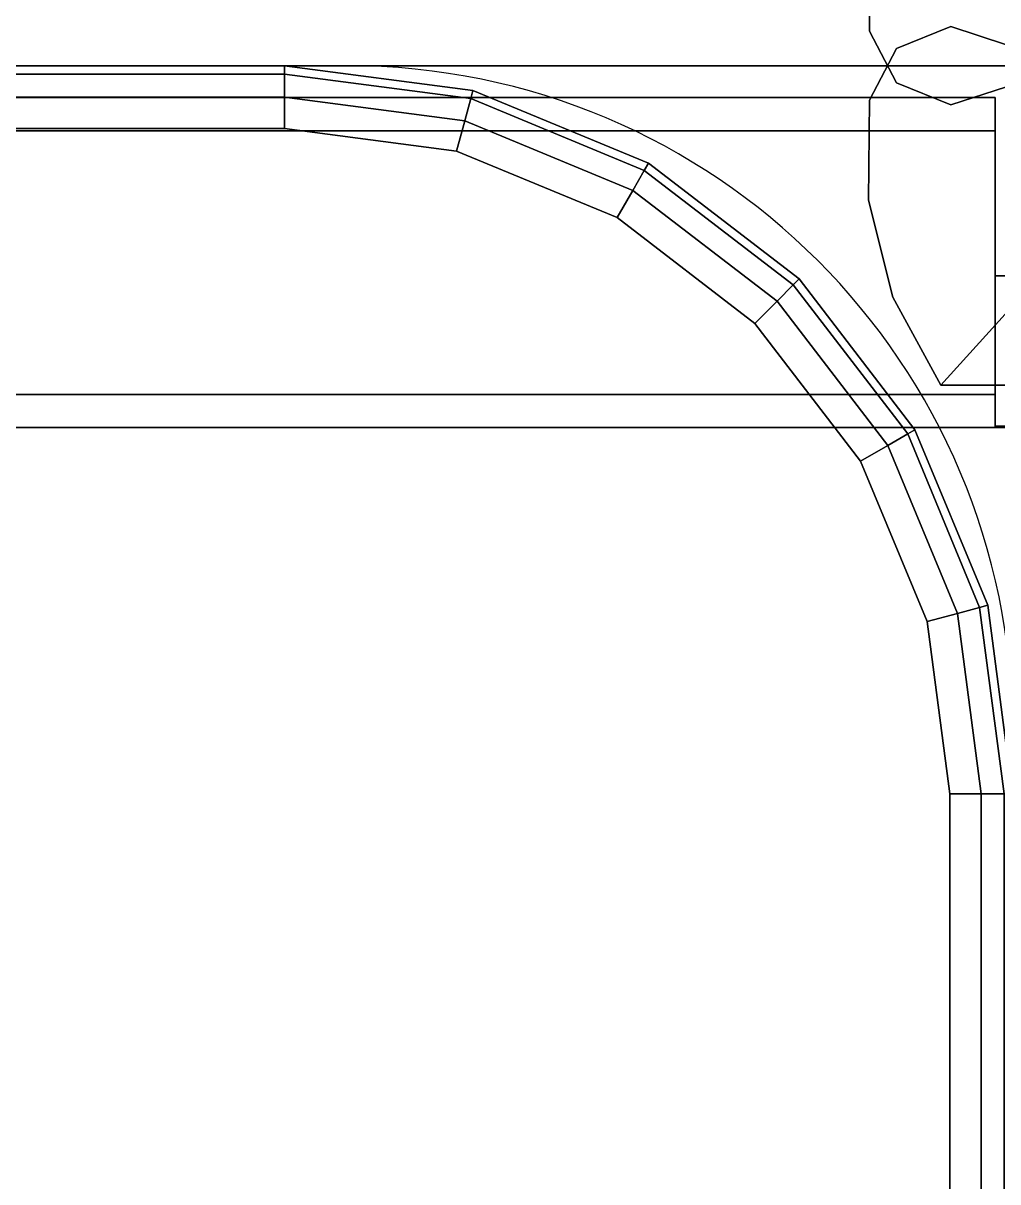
# Model space of a CAD drawing. Extents: x -170 to 1783, y -20 to 1205.
# Drawn here: x 1081.722 to 1083.553, y 303.638 to 305.815 of the extents above; entities that cross this region are included whole.
import ezdxf

# ---------------------------------------------------------------- set-up
doc = ezdxf.new("R2010")
doc.units = 0
doc.header["$LTSCALE"] = 96
doc.header["$MEASUREMENT"] = 0
for name, color, linetype in [('A-FURN-3-PANEL-TRIM', 7, 'Continuous'), ('A-FURN-3-WKSF-TOP', 7, 'Continuous'), ('A-FURN-3-WKSF-TRIM', 7, 'Continuous'), ('A-FURN-P-WKSF', 7, 'Continuous'), ('AFUPD-3-CSPT_3D', 7, 'Continuous'), ('AFUPD-3-RVBK_3D', 7, 'Continuous'), ('AFUPD-P', 7, 'Continuous'), ('MAIN_PANEL', 7, 'Continuous'), ('MAIN_STORAGE', 7, 'Continuous'), ('MAIN_WKSURF', 7, 'Continuous')]:
    doc.layers.add(name, color=color, linetype=linetype)

# ---------------------------------------------------------------- blocks, each defined once
blk = doc.blocks.new('EC-EFN-256')
at = {"layer": 'A-FURN-3-PANEL-TRIM', "color": 60, "linetype": 'Continuous'}
for points, invisible_edges in [([(0.395, 2.0328, 55.635), (0.6776, 2.0328, 55.635), (0.6776, -0.0328, 55.635), (0.395, -0.0328, 55.635)], 8), ([(0.6, -0.1348, 3.5747), (0.6, 1.6815, 3.5747), (0.1, 1.6815, 3.5747), (0.1, 0.3185, 3.5747)], 10), ([(0.6, -0.1348, 4.2397), (0.1, 0.3185, 4.2397), (0.1, 1.6815, 4.2397), (0.6, 1.6815, 4.2397)], 5), ([(0.0361, 0.0847, 3.5747), (0.6, -0.1348, 3.5747), (0.1, 0.3185, 3.5747), (0.0837, 0.1973, 3.5747)], 3), ([(0.0361, 0.0847, 4.2397), (0.0837, 0.1973, 4.2397), (0.1, 0.3185, 4.2397), (0.6, -0.1348, 4.2397)], 12), ([(0.0361, 0.0847, 3.8013), (0.0837, 0.1973, 3.8013), (0.1, 0.3185, 3.8013), (0.6, -0.1348, 3.8013)], 12), ([(0.0361, 0.0847, 4.013), (0.6, -0.1348, 4.013), (0.1, 0.3185, 4.013), (0.0837, 0.1973, 4.013)], 3), ([(-0.0735, -0.1159, 3.5747), (0.6, -0.1348, 3.5747), (0.0361, 0.0847, 3.5747), (-0.0395, -0.0114, 3.5747)], 3), ([(-0.0735, -0.1159, 4.2397), (-0.0395, -0.0114, 4.2397), (0.0361, 0.0847, 4.2397), (0.6, -0.1348, 4.2397)], 12), ([(-0.0735, -0.1159, 3.8013), (-0.0395, -0.0114, 3.8013), (0.0361, 0.0847, 3.8013), (0.6, -0.1348, 3.8013)], 12), ([(-0.0735, -0.1159, 4.013), (0.6, -0.1348, 4.013), (0.0361, 0.0847, 4.013), (-0.0395, -0.0114, 4.013)], 3), ([(0.065, -0.269, 3.5747), (0.6, -0.1348, 3.5747), (-0.0735, -0.1159, 3.5747), (-0.0322, -0.2178, 3.5747)], 3), ([(0.065, -0.269, 4.2397), (-0.0322, -0.2178, 4.2397), (-0.0735, -0.1159, 4.2397), (0.6, -0.1348, 4.2397)], 12), ([(0.065, -0.269, 3.8013), (-0.0322, -0.2178, 3.8013), (-0.0735, -0.1159, 3.8013), (0.6, -0.1348, 3.8013)], 12), ([(0.065, -0.269, 4.013), (0.6, -0.1348, 4.013), (-0.0735, -0.1159, 4.013), (-0.0322, -0.2178, 4.013)], 3), ([(0.4351, -0.2249, 3.5747), (0.6, -0.1348, 3.5747), (0.065, -0.269, 3.5747), (0.2529, -0.2706, 3.5747)], 2), ([(0.4351, -0.2249, 4.2397), (0.2529, -0.2706, 4.2397), (0.065, -0.269, 4.2397), (0.6, -0.1348, 4.2397)], 4), ([(0.4351, -0.2249, 3.8013), (0.2529, -0.2706, 3.8013), (0.065, -0.269, 3.8013), (0.6, -0.1348, 3.8013)], 4), ([(0.4351, -0.2249, 4.013), (0.6, -0.1348, 4.013), (0.065, -0.269, 4.013), (0.2529, -0.2706, 4.013)], 2)]:
    blk.add_3dface(points, dxfattribs=dict(at, invisible_edges=invisible_edges))
for points in [[(0.6, 1.6815, 3.5747), (0.6, -0.1348, 3.5747), (0.6, -0.1348, 4.2397), (0.6, 1.6815, 4.2397)], [(0.395, 0.3574, 55.635), (0.395, -0.0328, 55.635), (0.395, -0.0328, 4.2397), (0.395, 0.3574, 4.2397)], [(0.6, -0.1348, 3.8013), (0.1, 0.3185, 3.8013), (0.1, 0.3185, 4.013), (0.6, -0.1348, 4.013)], [(0.6776, 0.045, 4.2397), (0.6776, -0.0328, 4.2397), (0.6776, -0.0328, 55.635), (0.6776, 0.045, 55.635)], [(-0.0735, -0.1159, 4.013), (-0.0395, -0.0114, 4.013), (-0.0395, -0.0114, 4.2397), (-0.0735, -0.1159, 4.2397)], [(-0.0735, -0.1159, 3.5747), (-0.0395, -0.0114, 3.5747), (-0.0395, -0.0114, 3.8013), (-0.0735, -0.1159, 3.8013)], [(0.395, -0.0328, 4.2397), (0.395, -0.0328, 55.635), (0.6776, -0.0328, 55.635), (0.6776, -0.0328, 4.2397)], [(-0.0322, -0.2178, 4.013), (-0.0735, -0.1159, 4.013), (-0.0735, -0.1159, 4.2397), (-0.0322, -0.2178, 4.2397)], [(-0.0322, -0.2178, 3.5747), (-0.0735, -0.1159, 3.5747), (-0.0735, -0.1159, 3.8013), (-0.0322, -0.2178, 3.8013)], [(0.6, -0.1348, 4.013), (0.4351, -0.2249, 4.013), (0.4351, -0.2249, 4.2397), (0.6, -0.1348, 4.2397)], [(0.6, -0.1348, 3.5747), (0.4351, -0.2249, 3.5747), (0.4351, -0.2249, 3.8013), (0.6, -0.1348, 3.8013)], [(0.065, -0.269, 4.013), (-0.0322, -0.2178, 4.013), (-0.0322, -0.2178, 4.2397), (0.065, -0.269, 4.2397)], [(0.065, -0.269, 3.5747), (-0.0322, -0.2178, 3.5747), (-0.0322, -0.2178, 3.8013), (0.065, -0.269, 3.8013)], [(0.4351, -0.2249, 4.013), (0.2529, -0.2706, 4.013), (0.2529, -0.2706, 4.2397), (0.4351, -0.2249, 4.2397)], [(0.4351, -0.2249, 3.5747), (0.2529, -0.2706, 3.5747), (0.2529, -0.2706, 3.8013), (0.4351, -0.2249, 3.8013)], [(0.2529, -0.2706, 4.013), (0.065, -0.269, 4.013), (0.065, -0.269, 4.2397), (0.2529, -0.2706, 4.2397)], [(0.2529, -0.2706, 3.5747), (0.065, -0.269, 3.5747), (0.065, -0.269, 3.8013), (0.2529, -0.2706, 3.8013)]]:
    blk.add_3dface(points, dxfattribs=at)
blk = doc.blocks.new('EC-EFN-456')
at = {"layer": 'A-FURN-3-PANEL-TRIM', "color": 60, "linetype": 'Continuous'}
for points, invisible_edges in [([(47.9, 0.3185, 3.8013), (47.4, -0.1348, 3.8013), (47.9639, 0.0847, 3.8013), (47.9163, 0.1973, 3.8013)], 3), ([(47.9, 0.3185, 4.013), (47.9163, 0.1973, 4.013), (47.9639, 0.0847, 4.013), (47.4, -0.1348, 4.013)], 12), ([(47.9639, 0.0847, 3.8013), (47.4, -0.1348, 3.8013), (48.0735, -0.1159, 3.8013), (48.0395, -0.0114, 3.8013)], 3), ([(47.9639, 0.0847, 4.013), (48.0395, -0.0114, 4.013), (48.0735, -0.1159, 4.013), (47.4, -0.1348, 4.013)], 12), ([(48.0735, -0.1159, 3.8013), (47.4, -0.1348, 3.8013), (47.935, -0.269, 3.8013), (48.0322, -0.2178, 3.8013)], 3), ([(48.0735, -0.1159, 4.013), (48.0322, -0.2178, 4.013), (47.935, -0.269, 4.013), (47.4, -0.1348, 4.013)], 12), ([(47.935, -0.269, 3.8013), (47.4, -0.1348, 3.8013), (47.5649, -0.2249, 3.8013), (47.7471, -0.2706, 3.8013)], 1), ([(47.935, -0.269, 4.013), (47.7471, -0.2706, 4.013), (47.5649, -0.2249, 4.013), (47.4, -0.1348, 4.013)], 8)]:
    blk.add_3dface(points, dxfattribs=dict(at, invisible_edges=invisible_edges))
for points in [[(48.0395, -0.0114, 3.8013), (48.0735, -0.1159, 3.8013), (48.0735, -0.1159, 4.013), (48.0395, -0.0114, 4.013)], [(48.0735, -0.1159, 3.8013), (48.0322, -0.2178, 3.8013), (48.0322, -0.2178, 4.013), (48.0735, -0.1159, 4.013)], [(48.0322, -0.2178, 3.8013), (47.935, -0.269, 3.8013), (47.935, -0.269, 4.013), (48.0322, -0.2178, 4.013)], [(47.935, -0.269, 3.8013), (47.7471, -0.2706, 3.8013), (47.7471, -0.2706, 4.013), (47.935, -0.269, 4.013)]]:
    blk.add_3dface(points, dxfattribs=at)
blk = doc.blocks.new('EC-WS-424-T')
at = {"layer": 'A-FURN-3-WKSF-TOP', "color": 60, "linetype": 'Continuous'}
for points, invisible_edges in [([(1.368, -0.118, 29), (1.368, -23.882, 29), (1.0445, -23.8394, 29), (1.0445, -0.1606, 29)], 5), ([(1.368, -0.118, 27.75), (1.0445, -0.1606, 27.75), (1.0445, -23.8394, 27.75), (1.368, -23.882, 27.75)], 10), ([(46.632, -0.118, 29), (46.632, -23.882, 29), (1.368, -23.882, 29), (1.368, -0.118, 29)], 5), ([(1.368, -0.118, 27.75), (1.368, -23.882, 27.75), (46.632, -23.882, 27.75), (46.632, -0.118, 27.75)], 5), ([(1.0445, -0.1606, 29), (1.0445, -23.8394, 29), (0.743, -23.7145, 29), (0.743, -0.2855, 29)], 5), ([(1.0445, -0.1606, 27.75), (0.743, -0.2855, 27.75), (0.743, -23.7145, 27.75), (1.0445, -23.8394, 27.75)], 10), ([(0.743, -0.2855, 29), (0.743, -23.7145, 29), (0.4841, -23.5159, 29), (0.4841, -0.4841, 29)], 5), ([(0.743, -0.2855, 27.75), (0.4841, -0.4841, 27.75), (0.4841, -23.5159, 27.75), (0.743, -23.7145, 27.75)], 10), ([(0.4841, -0.4841, 29), (0.4841, -23.5159, 29), (0.2855, -23.257, 29), (0.2855, -0.743, 29)], 5), ([(0.4841, -0.4841, 27.75), (0.2855, -0.743, 27.75), (0.2855, -23.257, 27.75), (0.4841, -23.5159, 27.75)], 10), ([(0.2855, -0.743, 29), (0.2855, -23.257, 29), (0.1606, -22.9555, 29), (0.1606, -1.0445, 29)], 5), ([(0.2855, -0.743, 27.75), (0.1606, -1.0445, 27.75), (0.1606, -22.9555, 27.75), (0.2855, -23.257, 27.75)], 10), ([(0.1606, -1.0445, 29), (0.1606, -22.9555, 29), (0.118, -22.632, 29), (0.118, -1.368, 29)], 1), ([(0.1606, -1.0445, 27.75), (0.118, -1.368, 27.75), (0.118, -22.632, 27.75), (0.1606, -22.9555, 27.75)], 8)]:
    blk.add_3dface(points, dxfattribs=dict(at, invisible_edges=invisible_edges))
at = {"layer": 'A-FURN-3-WKSF-TRIM', "color": 40, "linetype": 'Continuous'}
for points in [[(0.059, -22.632, 28.9842), (0.0158, -22.632, 28.941), (0.0158, -1.368, 28.941), (0.059, -1.368, 28.9842)], [(0.0158, -22.632, 27.809), (0.059, -22.632, 27.7658), (0.059, -1.368, 27.7658), (0.0158, -1.368, 27.809)], [(0.118, -22.632, 29), (0.059, -22.632, 28.9842), (0.059, -1.368, 28.9842), (0.118, -1.368, 29)], [(0.059, -22.632, 27.7658), (0.118, -22.632, 27.75), (0.118, -1.368, 27.75), (0.059, -1.368, 27.7658)], [(0.0619, -22.982, 28.941), (0.0466, -22.9861, 28.882), (0, -22.632, 28.882), (0.0158, -22.632, 28.941)], [(0.0466, -22.9861, 28.882), (0.0466, -22.9861, 27.868), (0, -22.632, 27.868), (0, -22.632, 28.882)], [(0.0466, -22.9861, 27.868), (0.0619, -22.982, 27.809), (0.0158, -22.632, 27.809), (0, -22.632, 27.868)], [(0.1036, -22.9708, 28.9842), (0.0619, -22.982, 28.941), (0.0158, -22.632, 28.941), (0.059, -22.632, 28.9842)], [(0.0619, -22.982, 27.809), (0.1036, -22.9708, 27.7658), (0.059, -22.632, 27.7658), (0.0158, -22.632, 27.809)], [(0.1606, -22.9555, 29), (0.1036, -22.9708, 28.9842), (0.059, -22.632, 28.9842), (0.118, -22.632, 29)], [(0.1036, -22.9708, 27.7658), (0.1606, -22.9555, 27.75), (0.118, -22.632, 27.75), (0.059, -22.632, 27.7658)], [(0.2855, -23.257, 29), (0.2344, -23.2865, 28.9842), (0.1036, -22.9708, 28.9842), (0.1606, -22.9555, 29)], [(0.2344, -23.2865, 27.7658), (0.2855, -23.257, 27.75), (0.1606, -22.9555, 27.75), (0.1036, -22.9708, 27.7658)], [(0.197, -23.3081, 28.941), (0.1833, -23.316, 28.882), (0.0466, -22.9861, 28.882), (0.0619, -22.982, 28.941)], [(0.1833, -23.316, 27.868), (0.197, -23.3081, 27.809), (0.0619, -22.982, 27.809), (0.0466, -22.9861, 27.868)], [(0.1833, -23.316, 28.882), (0.1833, -23.316, 27.868), (0.0466, -22.9861, 27.868), (0.0466, -22.9861, 28.882)], [(0.2344, -23.2865, 28.9842), (0.197, -23.3081, 28.941), (0.0619, -22.982, 28.941), (0.1036, -22.9708, 28.9842)], [(0.197, -23.3081, 27.809), (0.2344, -23.2865, 27.7658), (0.1036, -22.9708, 27.7658), (0.0619, -22.982, 27.809)], [(0.4841, -23.5159, 29), (0.4424, -23.5576, 28.9842), (0.2344, -23.2865, 28.9842), (0.2855, -23.257, 29)], [(0.4424, -23.5576, 27.7658), (0.4841, -23.5159, 27.75), (0.2855, -23.257, 27.75), (0.2344, -23.2865, 27.7658)], [(0.4424, -23.5576, 28.9842), (0.4119, -23.5881, 28.941), (0.197, -23.3081, 28.941), (0.2344, -23.2865, 28.9842)], [(0.4119, -23.5881, 27.809), (0.4424, -23.5576, 27.7658), (0.2344, -23.2865, 27.7658), (0.197, -23.3081, 27.809)], [(0.4119, -23.5881, 28.941), (0.4007, -23.5993, 28.882), (0.1833, -23.316, 28.882), (0.197, -23.3081, 28.941)], [(0.4007, -23.5993, 27.868), (0.4119, -23.5881, 27.809), (0.197, -23.3081, 27.809), (0.1833, -23.316, 27.868)], [(0.4007, -23.5993, 28.882), (0.4007, -23.5993, 27.868), (0.1833, -23.316, 27.868), (0.1833, -23.316, 28.882)], [(0.743, -23.7145, 29), (0.7135, -23.7656, 28.9842), (0.4424, -23.5576, 28.9842), (0.4841, -23.5159, 29)], [(0.7135, -23.7656, 27.7658), (0.743, -23.7145, 27.75), (0.4841, -23.5159, 27.75), (0.4424, -23.5576, 27.7658)], [(0.7135, -23.7656, 28.9842), (0.6919, -23.803, 28.941), (0.4119, -23.5881, 28.941), (0.4424, -23.5576, 28.9842)], [(0.6919, -23.803, 27.809), (0.7135, -23.7656, 27.7658), (0.4424, -23.5576, 27.7658), (0.4119, -23.5881, 27.809)], [(0.6919, -23.803, 28.941), (0.684, -23.8167, 28.882), (0.4007, -23.5993, 28.882), (0.4119, -23.5881, 28.941)], [(0.684, -23.8167, 27.868), (0.6919, -23.803, 27.809), (0.4119, -23.5881, 27.809), (0.4007, -23.5993, 27.868)], [(0.684, -23.8167, 28.882), (0.684, -23.8167, 27.868), (0.4007, -23.5993, 27.868), (0.4007, -23.5993, 28.882)], [(1.0445, -23.8394, 29), (1.0292, -23.8964, 28.9842), (0.7135, -23.7656, 28.9842), (0.743, -23.7145, 29)], [(1.0292, -23.8964, 27.7658), (1.0445, -23.8394, 27.75), (0.743, -23.7145, 27.75), (0.7135, -23.7656, 27.7658)], [(1.0292, -23.8964, 28.9842), (1.018, -23.9381, 28.941), (0.6919, -23.803, 28.941), (0.7135, -23.7656, 28.9842)], [(1.018, -23.9381, 27.809), (1.0292, -23.8964, 27.7658), (0.7135, -23.7656, 27.7658), (0.6919, -23.803, 27.809)], [(1.018, -23.9381, 28.941), (1.0139, -23.9534, 28.882), (0.684, -23.8167, 28.882), (0.6919, -23.803, 28.941)], [(1.0139, -23.9534, 27.868), (1.018, -23.9381, 27.809), (0.6919, -23.803, 27.809), (0.684, -23.8167, 27.868)], [(1.0139, -23.9534, 28.882), (1.0139, -23.9534, 27.868), (0.684, -23.8167, 27.868), (0.684, -23.8167, 28.882)], [(1.368, -23.882, 29), (1.368, -23.941, 28.9842), (1.0292, -23.8964, 28.9842), (1.0445, -23.8394, 29)], [(1.368, -23.941, 27.7658), (1.368, -23.882, 27.75), (1.0445, -23.8394, 27.75), (1.0292, -23.8964, 27.7658)], [(46.632, -23.882, 29), (46.632, -23.941, 28.9842), (1.368, -23.941, 28.9842), (1.368, -23.882, 29)], [(46.632, -23.941, 27.7658), (46.632, -23.882, 27.75), (1.368, -23.882, 27.75), (1.368, -23.941, 27.7658)], [(1.368, -23.941, 28.9842), (1.368, -23.9842, 28.941), (1.018, -23.9381, 28.941), (1.0292, -23.8964, 28.9842)], [(1.368, -23.9842, 27.809), (1.368, -23.941, 27.7658), (1.0292, -23.8964, 27.7658), (1.018, -23.9381, 27.809)], [(1.368, -23.9842, 28.941), (1.368, -24, 28.882), (1.0139, -23.9534, 28.882), (1.018, -23.9381, 28.941)], [(1.368, -24, 27.868), (1.368, -23.9842, 27.809), (1.018, -23.9381, 27.809), (1.0139, -23.9534, 27.868)], [(46.632, -23.941, 28.9842), (46.632, -23.9842, 28.941), (1.368, -23.9842, 28.941), (1.368, -23.941, 28.9842)], [(46.632, -23.9842, 27.809), (46.632, -23.941, 27.7658), (1.368, -23.941, 27.7658), (1.368, -23.9842, 27.809)], [(1.368, -24, 28.882), (1.368, -24, 27.868), (1.0139, -23.9534, 27.868), (1.0139, -23.9534, 28.882)], [(46.632, -23.9842, 28.941), (46.632, -24, 28.882), (1.368, -24, 28.882), (1.368, -23.9842, 28.941)], [(46.632, -24, 27.868), (46.632, -23.9842, 27.809), (1.368, -23.9842, 27.809), (1.368, -24, 27.868)], [(46.632, -24, 28.882), (46.632, -24, 27.868), (1.368, -24, 27.868), (1.368, -24, 28.882)]]:
    blk.add_3dface(points, dxfattribs=at)
at = {"layer": 'A-FURN-P-WKSF', "color": 7, "linetype": 'Continuous'}
blk.add_line((1.25, -24), (46.75, -24), dxfattribs=at)
blk.add_arc((1.25, -22.75), 1.25, 180, 270, dxfattribs=at)
blk = doc.blocks.new('EC-HP-1212-FPED')
at = {"layer": 'AFUPD-3-CSPT_3D', "color": 60, "linetype": 'Continuous'}
for points, invisible_edges in [([(0, 21.875, 27.75), (0, 0.68, 27.75), (15.25, 0.68, 27.75), (15.25, 21.875, 27.75)], 2), ([(0.0325, 0.68, 14.0875), (0.0325, 0.06, 2.73), (0.0325, 0.06, 13.4625), (0.0325, 0.6175, 14.0875)], 9), ([(0.0325, 0.68, 14.525), (0.0325, 0.6175, 14.4625), (0.0325, 0.1225, 14.4625), (0.0325, 0.06, 14.525)], 5), ([(0.0325, 0.6175, 14.0875), (0.0325, 0.6175, 14.4625), (0.0325, 0.68, 14.525), (0.0325, 0.68, 14.0875)], 2), ([(0.0325, 0.06, 2.73), (0.0325, 0.68, 14.0875), (0.0325, 0.68, 2.73)], 1), ([(0.0325, 0.68, 25.5875), (0.0325, 0.06, 14.65), (0.0325, 0.06, 24.9625), (0.0325, 0.6175, 25.5875)], 9), ([(0.0325, 0.68, 26.025), (0.0325, 0.6175, 25.9625), (0.0325, 0.1225, 25.9625), (0.0325, 0.06, 26.025)], 5), ([(0.0325, 0.6175, 25.5875), (0.0325, 0.6175, 25.9625), (0.0325, 0.68, 26.025), (0.0325, 0.68, 25.5875)], 2), ([(0.0325, 0.06, 14.65), (0.0325, 0.68, 25.5875), (0.0325, 0.68, 14.65)], 1), ([(0.0325, 0.68), (0.0325, 0.68, 2.955), (15.2175, 0.68, 2.955), (15.2175, 0.68)], 7), ([(0.0325, 0.1225, 14.4625), (0.0325, 0.1225, 14.275), (0.0325, 0.06, 14.275), (0.0325, 0.06, 14.525)], 8), ([(0.0325, 0.1225, 25.9625), (0.0325, 0.1225, 25.775), (0.0325, 0.06, 25.775), (0.0325, 0.06, 26.025)], 8)]:
    blk.add_3dface(points, dxfattribs=dict(at, invisible_edges=invisible_edges))
for points in [[(15.25, 0.68, 27.75), (0, 0.68, 27.75), (0, 0, 27.75), (15.25, 0, 27.75)], [(15.25, 0.68), (15.25, 0.68, 2.73), (0, 0.68, 2.73), (0, 0.68)], [(0, 0.68, 2.73), (15.25, 0.68, 2.73), (15.25, 0.68, 27.75), (0, 0.68, 27.75)], [(15.2175, 0.06, 14.525), (15.2175, 0.68, 14.525), (0.0325, 0.68, 14.525), (0.0325, 0.06, 14.525)], [(0.0325, 0.06, 2.73), (0.0325, 0.68, 2.73), (15.2175, 0.68, 2.73), (15.2175, 0.06, 2.73)], [(0.0325, 0.68, 14.0875), (15.2175, 0.68, 14.0875), (15.2175, 0.68, 2.73), (0.0325, 0.68, 2.73)], [(15.2175, 0.06, 26.025), (15.2175, 0.68, 26.025), (0.0325, 0.68, 26.025), (0.0325, 0.06, 26.025)], [(0.0325, 0.06, 14.65), (0.0325, 0.68, 14.65), (15.2175, 0.68, 14.65), (15.2175, 0.06, 14.65)], [(0.0325, 0.68, 25.5875), (15.2175, 0.68, 25.5875), (15.2175, 0.68, 14.65), (0.0325, 0.68, 14.65)], [(0.0325, 0.6175, 14.0875), (0.0325, 0.06, 13.4625), (15.2175, 0.06, 13.4625), (15.2175, 0.6175, 14.0875)], [(0.0325, 0.6175, 14.0875), (15.2175, 0.6175, 14.0875), (15.2175, 0.6175, 14.4625), (0.0325, 0.6175, 14.4625)], [(15.2175, 0.6175, 14.4625), (15.2175, 0.1225, 14.4625), (0.0325, 0.1225, 14.4625), (0.0325, 0.6175, 14.4625)], [(0.0325, 0.6175, 25.5875), (0.0325, 0.06, 24.9625), (15.2175, 0.06, 24.9625), (15.2175, 0.6175, 25.5875)], [(15.2175, 0.6175, 25.9625), (15.2175, 0.1225, 25.9625), (0.0325, 0.1225, 25.9625), (0.0325, 0.6175, 25.9625)], [(0.0325, 0.6175, 25.5875), (15.2175, 0.6175, 25.5875), (15.2175, 0.6175, 25.9625), (0.0325, 0.6175, 25.9625)], [(0.0325, 0.06, 14.275), (0.0325, 0.1225, 14.275), (15.2175, 0.1225, 14.275), (15.2175, 0.06, 14.275)], [(0.0325, 0.06, 25.775), (0.0325, 0.1225, 25.775), (15.2175, 0.1225, 25.775), (15.2175, 0.06, 25.775)], [(15.2175, 0.06, 14.275), (15.2175, 0.06, 14.525), (0.0325, 0.06, 14.525), (0.0325, 0.06, 14.275)], [(0.0325, 0.06, 13.4625), (0.0325, 0.06, 2.73), (15.2175, 0.06, 2.73), (15.2175, 0.06, 13.4625)], [(15.2175, 0.06, 25.775), (15.2175, 0.06, 26.025), (0.0325, 0.06, 26.025), (0.0325, 0.06, 25.775)], [(0.0325, 0.06, 24.9625), (0.0325, 0.06, 14.65), (15.2175, 0.06, 14.65), (15.2175, 0.06, 24.9625)], [(0, 0, 27.75), (0, 0, 26.15), (15.25, 0, 26.15), (15.25, 0, 27.75)]]:
    blk.add_3dface(points, dxfattribs=at)
at = {"layer": 'AFUPD-3-RVBK_3D', "color": 60, "linetype": 'Continuous', "invisible_edges": 1}
blk.add_3dface([(0, 0.68, 27.75), (15.25, 0.68, 27.75), (15.25, 0.68, 2.73), (0, 0.68, 2.73)], dxfattribs=at)
at = {"layer": 'AFUPD-3-RVBK_3D', "color": 60, "linetype": 'Continuous'}
for points in [[(0.0325, 0.68, 26.15), (15.2175, 0.68, 26.15), (15.2175, 0.68, 26.025), (0.0325, 0.68, 26.025)], [(0.0325, 0.68, 14.65), (15.2175, 0.68, 14.65), (15.2175, 0.68, 14.525), (0.0325, 0.68, 14.525)]]:
    blk.add_3dface(points, dxfattribs=at)
at = {"layer": 'AFUPD-P', "color": 60, "linetype": 'Continuous'}
blk.add_line((0, 0), (15.25, 0), dxfattribs=at)
blk.add_line((0, 0), (15.25, 0), dxfattribs=at)

msp = doc.modelspace()

# ---------------------------------------------------------------- block references
at = {"layer": 'MAIN_PANEL', "color": 47, "linetype": 'Continuous', "rotation": 270}
for name, p in [('EC-EFN-456', (1083.58075, 353.73489)), ('EC-EFN-256', (1083.58075, 305.73489))]:
    msp.add_blockref(name, p, dxfattribs=at)
at = {"layer": 'MAIN_STORAGE', "color": 47, "linetype": 'Continuous', "rotation": 180}
msp.add_blockref('EC-HP-1212-FPED', (1083.58075, 305.73489), dxfattribs=at)
at = {"layer": 'MAIN_WKSURF', "color": 47, "linetype": 'Continuous', "rotation": 180}
msp.add_blockref('EC-WS-424-T', (1083.58075, 281.73489), dxfattribs=at)

doc.saveas('drawing.dxf')
